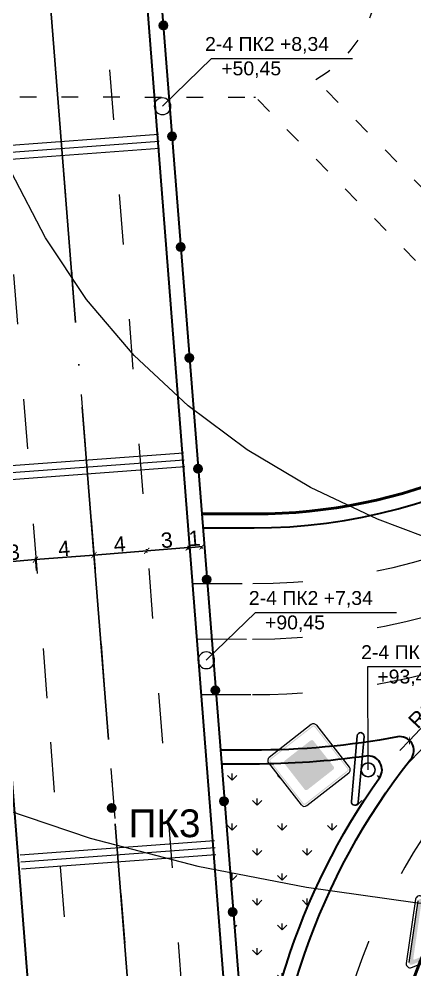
# Model space of a CAD drawing. Header units: millimetres. Extents: x -2123 to 5424, y -1286 to 835.
# Drawn here: x 1769.9 to 1798.4, y -42.4 to 26.1 of the extents above; entities that cross this region are included whole.
import ezdxf

# ---------------------------------------------------------------- set-up
doc = ezdxf.new("R2010")
doc.units = ezdxf.units.MM
doc.linetypes.add('ACAD_ISO03W100', pattern=[30, 12, -18])
doc.linetypes.add('ACAD_ISO04W100', pattern=[30, 24, -3, 0, -3])
doc.layers.get('0').update_dxf_attribs({"lineweight": 15})
for name, color, linetype, lineweight in [('1 Відмітки', 7, 'Continuous', 25), ('вертикалка', 6, 'Continuous', 15), ('Горизонталі', 7, 'Continuous', 18), ('Дор. Розм.', 7, 'Continuous', 50), ('дорога', 126, 'Continuous', 25), ('поздовжній профіль', 250, 'Continuous', 15), ('Позначки Наталії Симочко_Ном._пера__7', 7, 'Continuous', 18), ('Інж. мережі', 205, 'Continuous', 18)]:
    doc.layers.add(name, color=color, linetype=linetype, lineweight=lineweight)
doc.layers.add('Вісь', color=170, linetype='ACAD_ISO04W100')
doc.layers.add('Осі', color=164, linetype='Continuous')
doc.layers.add('Озелення', color=7, linetype='Continuous', lineweight=15, true_color=0x2bad00)
doc.styles.get("Standard").update_dxf_attribs({"font": 'arial.ttf'})
doc.styles.add('СГЕНЕРИР_СТИЛЬ_1', font='arial.ttf')
doc.dimstyles.new('Переход', dxfattribs={"dimscale": 0.1, "dimtxt": 11, "dimasz": 4, "dimexe": 1.25, "dimexo": 0.625, "dimgap": 0.9, "dimtad": 1, "dimtxsty": 'Standard', "dimblk": 'ARCHTICK', "dimcen": 2.5, "dimadec": 0, "dimazin": 0, "dimtfac": 1, "dimtmove": 0, "dimatfit": 3, "dimldrblk": 'ARCHTICK', "dimfxl": 1, "dimarcsym": 0})

# ---------------------------------------------------------------- blocks, each defined once
blk = doc.blocks.new('6')
at = {"layer": '1 Відмітки', "transparency": 33554559}
h = blk.add_hatch(color=256, dxfattribs=at)
h.dxf.hatch_style = 1
edge = h.paths.add_edge_path()
edge.add_arc((-467.508, 342.132), 0.2, 0, 360)
at = {"layer": '1 Відмітки'}
blk.add_circle((-467.508, 342.132), 0.2, dxfattribs=at)
blk = doc.blocks.new('2-4')
h = blk.add_hatch(color=1)
edge = h.paths.add_edge_path(flags=16)
edge.add_line((-3.24, 6.63), (-0.09, 1.18))
edge.add_arc((0, 1.23), 0.1, 210, 330)
edge.add_line((0.09, 1.18), (3.24, 6.63))
edge.add_arc((3.15, 6.68), 0.1, 330, 450)
edge.add_line((3.15, 6.78), (-3.15, 6.78))
edge.add_arc((-3.15, 6.68), 0.1, 450, 570)
edge = h.paths.add_edge_path()
edge.add_arc((0, 0.64), 0.25, 210, 330)
edge.add_line((0.22, 0.51), (3.88, 6.85))
edge.add_arc((3.66, 6.98), 0.25, 330, 450)
edge.add_line((3.66, 7.23), (-3.66, 7.23))
edge.add_arc((-3.66, 6.98), 0.25, 450, 570)
edge.add_line((-3.88, 6.85), (-0.22, 0.51))
at = {"color": 1}
for p, q in [((-4.21, 6.84), (-0.4, 0.23)), ((-3.88, 6.85), (-0.22, 0.51)), ((3.81, 7.53), (-3.81, 7.53)), ((0.22, 0.51), (3.88, 6.85)), ((0.4, 0.23), (4.21, 6.84)), ((-3.24, 6.63), (-0.09, 1.18))]:
    blk.add_line(p, q, dxfattribs=at)
for centre, start, end in [((-3.81, 7.07), 90, 210), ((3.81, 7.07), 330, 90), ((0, 0.46), 210, 330)]:
    blk.add_arc(centre, 0.461, start, end, dxfattribs=at)
blk = doc.blocks.new('sdfahgas')
h = blk.add_hatch(color=7)
edge = h.paths.add_edge_path(flags=16)
edge.add_line((6.61, 6.61), (0.16, 13.06))
edge.add_arc((0, 12.9), 0.223, 45, 135)
edge.add_line((-0.16, 13.06), (-6.61, 6.61))
edge.add_arc((-6.45, 6.45), 0.223, 135, 225)
edge.add_line((-6.61, 6.29), (-0.16, -0.16))
edge.add_arc((0, 0), 0.223, 225, 315)
edge.add_line((0.16, -0.16), (6.61, 6.29))
edge.add_arc((6.45, 6.45), 0.223, -45, 45)
edge = h.paths.add_edge_path()
edge.add_line((-0.28, 13.18), (-6.73, 6.73))
edge.add_arc((-6.45, 6.45), 0.393, 135, 225)
edge.add_line((-6.73, 6.17), (-0.28, -0.28))
edge.add_arc((0, 0), 0.393, 225, 315)
edge.add_line((0.28, -0.28), (6.73, 6.17))
edge.add_arc((6.45, 6.45), 0.393, -45, 45)
edge.add_line((6.73, 6.73), (0.28, 13.18))
edge.add_arc((0, 12.9), 0.393, 45, 135)
h = blk.add_hatch(color=7)
edge = h.paths.add_edge_path(flags=16)
edge.add_line((-0.15, 10.54), (-4.09, 6.6))
edge.add_arc((-3.94, 6.45), 0.217, 135, 225)
edge.add_line((-4.09, 6.3), (-0.15, 2.36))
edge.add_arc((0, 2.51), 0.217, 225, 315)
edge.add_line((0.15, 2.36), (4.09, 6.3))
edge.add_arc((3.94, 6.45), 0.217, -45, 45)
edge.add_line((4.09, 6.6), (0.15, 10.54))
edge.add_arc((0, 10.39), 0.217, 45, 135)
edge = h.paths.add_edge_path()
edge.add_arc((-3.94, 6.45), 0.375, 135, 225)
edge.add_line((-4.2, 6.19), (-0.27, 2.25))
edge.add_arc((0, 2.51), 0.375, 225, 315)
edge.add_line((0.27, 2.25), (4.2, 6.19))
edge.add_arc((3.94, 6.45), 0.375, -45, 45)
edge.add_line((4.2, 6.72), (0.27, 10.65))
edge.add_arc((0, 10.39), 0.375, 45, 135)
edge.add_line((-0.26, 10.65), (-4.2, 6.72))
blk.add_hatch(color=2).paths.add_polyline_path([(-4.11, 6.68), (-0.19, 10.6), (-0.04, 10.64), (0.11, 10.6), (0.19, 10.52), (4.07, 6.63), (4.14, 6.49), (4.12, 6.35), (4.05, 6.25), (0.13, 2.33), (0.04, 2.27), (-0.09, 2.27), (-0.2, 2.36), (-4.15, 6.31), (-4.19, 6.43), (-4.17, 6.57)])
at = {"color": 7}
for p, q in [((-0.48, 13.38), (-6.93, 6.93)), ((6.93, 6.93), (0.48, 13.38)), ((-6.93, 5.97), (-0.48, -0.48)), ((0.48, -0.48), (6.93, 5.97))]:
    blk.add_line(p, q, dxfattribs=at)
for centre, start, end in [((0, 12.9), 45, 135), ((-6.45, 6.45), 135, 225), ((6.45, 6.45), 315, 45), ((0, 0), 225, 315)]:
    blk.add_arc(centre, 0.675, start, end, dxfattribs=at)
blk = doc.blocks.new('_ArchTick')
at = {"color": 0, "linetype": 'ByBlock', "const_width": 0.15}
blk.add_lwpolyline([(-0.5, -0.5), (0.5, 0.5)], dxfattribs=at)
blk = doc.blocks.new('*D802')
at = {"layer": 'Defpoints', "color": 0, "transparency": 16777216}
for p in [(1786.848, 29.429), (1843.501, 23.145)]:
    blk.add_point(p, dxfattribs=at)
at = {"layer": 'вертикалка', "color": 0, "lineweight": -2, "transparency": 16777216}
blk.add_line((1817.374, 26.043), (1843.501, 23.145), dxfattribs=at)
at = {"layer": 'вертикалка', "color": 0, "lineweight": -2, "transparency": 16777216, "xscale": 0.4, "yscale": 0.4, "zscale": 0.4, "rotation": 353.670347532631}
blk.add_blockref('_ArchTick', (1843.501, 23.145), dxfattribs=at)
at = {"layer": 'вертикалка', "color": 0, "lineweight": 20, "transparency": 16777216, "insert": (1818.841, 26.533), "char_height": 1.1, "attachment_point": 5, "rotation": 353.67035}
blk.add_mtext('R57', dxfattribs=at)
blk = doc.blocks.new('*D830')
at = {"layer": 'Defpoints', "color": 0, "transparency": 16777216}
for p in [(1798.028, -25.872), (1797.34, -26.598)]:
    blk.add_point(p, dxfattribs=at)
at = {"layer": 'вертикалка', "color": 0, "lineweight": -2, "transparency": 16777216}
for p in [(1799.974, -23.821), (1797.34, -26.598)]:
    blk.add_line(p, (1798.028, -25.872), dxfattribs=at)
at = {"layer": 'вертикалка', "color": 0, "lineweight": -2, "transparency": 16777216, "xscale": 0.4, "yscale": 0.4, "zscale": 0.4, "rotation": 226.5097185627325}
blk.add_blockref('_ArchTick', (1798.028, -25.872), dxfattribs=at)
at = {"layer": 'вертикалка', "color": 0, "lineweight": 20, "transparency": 16777216, "insert": (1798.909, -24.011), "char_height": 1.1, "attachment_point": 5, "rotation": 46.50972}
blk.add_mtext('R1', dxfattribs=at)
blk = doc.blocks.new('столб')
at = {"layer": 'поздовжній профіль', "color": 160}
for points in [[(-500, 0, 0, 0, 0), (-1000, 0, 350, 0, 0), (-1700, 0, 0, 0, 0)], [(500, 0, 0, 0, 0), (1000, 0, 350, 0, 0), (1700, 0, 0, 0, 0)]]:
    blk.add_lwpolyline(points, format="xyseb", dxfattribs=at)
blk.add_circle((0, 0), 500, dxfattribs=at)
blk = doc.blocks.new('*U917')
at = {"layer": 'Озелення', "lineweight": 20, "true_color": 0x000000}
h = blk.add_hatch(color=18, dxfattribs=at)
h.dxf.hatch_style = 1
edge = h.paths.add_edge_path()
edge.add_arc((0, 0), 0.301, -94.45749, 265.54251)
at = {"layer": '1 Відмітки', "color": 0, "xscale": 1.5, "yscale": 1.5, "zscale": 1.5, "rotation": 265.5425082136507}
blk.add_blockref('6', (-566.148, -659.256, -205), dxfattribs=at)
blk = doc.blocks.new('*U918')
at = {"layer": 'вертикалка', "color": 0, "linetype": 'ByBlock', "lineweight": -2, "transparency": 16777216, "rotation": 94.45749178634932}
for p in [(4387.093, -976.473, -200), (4387.714, -984.449, -200), (4388.336, -992.425, -200), (4388.958, -1000.401, -200), (4389.58, -1008.377, -200), (4390.201, -1016.352, -200), (4390.823, -1024.328, -200), (4391.445, -1032.304, -200), (4392.067, -1040.28, -200)]:
    blk.add_blockref('*U917', p, dxfattribs=at)
blk = doc.blocks.new('*D958')
at = {"layer": 'Defpoints', "color": 0, "transparency": 16777216}
for p in [(1771.117, -12.86), (1768.178, -13.944), (1771.184, -13.707)]:
    blk.add_point(p, dxfattribs=at)
at = {"layer": 'Інж. мережі', "color": 0, "lineweight": -2, "transparency": 16777216}
for p, q in [((1768.173, -13.882), (1768.101, -12.972)), ((1768.111, -13.097), (1771.117, -12.86)), ((1771.179, -13.645), (1771.107, -12.735))]:
    blk.add_line(p, q, dxfattribs=at)
at = {"layer": 'Інж. мережі', "color": 0, "lineweight": -2, "transparency": 16777216, "xscale": 0.4, "yscale": 0.4, "zscale": 0.4}
for p, rotation in [((1768.111, -13.097), 184.5113972673589), ((1771.117, -12.86), 4.511397267358942)]:
    blk.add_blockref('_ArchTick', p, dxfattribs=dict(at, rotation=rotation))
at = {"layer": 'Інж. мережі', "color": 0, "transparency": 16777216, "insert": (1769.563, -12.328), "char_height": 1.1, "attachment_point": 5, "rotation": 4.5114}
blk.add_mtext('3', dxfattribs=at)
blk = doc.blocks.new('*D959')
at = {"layer": 'Defpoints', "color": 0, "transparency": 16777216}
for p in [(1771.117, -12.86), (1775.327, -12.526), (1775.327, -12.526)]:
    blk.add_point(p, dxfattribs=at)
at = {"layer": 'Інж. мережі', "color": 0, "lineweight": -2, "transparency": 16777216}
for p, q in [((1771.112, -12.797), (1771.107, -12.735)), ((1771.117, -12.86), (1775.327, -12.526)), ((1775.322, -12.464), (1775.317, -12.401))]:
    blk.add_line(p, q, dxfattribs=at)
for p, xscale, yscale, zscale, rotation in [((1775.327, -12.526), 0.4, 0.4, 0.4, 4.532528674403104), ((1771.117, -12.86), 0.4000000000000001, 0.4000000000000001, 0.4000000000000001, 184.532528674403)]:
    blk.add_blockref('_ArchTick', p, dxfattribs=dict(at, xscale=xscale, yscale=yscale, zscale=zscale, rotation=rotation))
at = {"layer": 'Інж. мережі', "color": 0, "transparency": 16777216, "insert": (1773.171, -12.055), "char_height": 1.1, "attachment_point": 5, "rotation": 4.53253}
blk.add_mtext('4', dxfattribs=at)
blk = doc.blocks.new('*D956')
at = {"layer": 'Defpoints', "color": 0, "transparency": 16777216}
for p in [(1779.119, -12.225), (1779.119, -12.225), (1775.327, -12.526)]:
    blk.add_point(p, dxfattribs=at)
at = {"layer": 'Інж. мережі', "color": 0, "lineweight": -2, "transparency": 16777216}
for p, q in [((1775.327, -12.526), (1779.119, -12.225)), ((1779.124, -12.288), (1779.129, -12.35)), ((1775.331, -12.588), (1775.336, -12.651))]:
    blk.add_line(p, q, dxfattribs=at)
at = {"layer": 'Інж. мережі', "color": 0, "lineweight": -2, "transparency": 16777216, "xscale": 0.4, "yscale": 0.4, "zscale": 0.4}
for p, rotation in [((1775.327, -12.526), 184.5325286744024), ((1779.119, -12.225), 4.532528674402379)]:
    blk.add_blockref('_ArchTick', p, dxfattribs=dict(at, rotation=rotation))
at = {"layer": 'Інж. мережі', "color": 0, "transparency": 16777216, "insert": (1777.172, -11.738), "char_height": 1.1, "attachment_point": 5, "rotation": 4.53253}
blk.add_mtext('4', dxfattribs=at)
blk = doc.blocks.new('*D960')
at = {"layer": 'Defpoints', "color": 0, "transparency": 16777216}
for p in [(1779.119, -12.225), (1782.11, -11.991), (1782.11, -11.991)]:
    blk.add_point(p, dxfattribs=at)
at = {"layer": 'Інж. мережі', "color": 0, "lineweight": -2, "transparency": 16777216}
for p, q in [((1779.114, -12.163), (1779.109, -12.101)), ((1779.119, -12.225), (1782.11, -11.991)), ((1782.105, -11.929), (1782.1, -11.866))]:
    blk.add_line(p, q, dxfattribs=at)
at = {"layer": 'Інж. мережі', "color": 0, "lineweight": -2, "transparency": 16777216, "xscale": 0.4000000000000001, "yscale": 0.4000000000000001, "zscale": 0.4000000000000001}
for p, rotation in [((1779.119, -12.225), 184.4794365076259), ((1782.11, -11.991), 4.4794365076259)]:
    blk.add_blockref('_ArchTick', p, dxfattribs=dict(at, rotation=rotation))
at = {"layer": 'Інж. мережі', "color": 0, "transparency": 16777216, "insert": (1780.563, -11.458), "char_height": 1.1, "attachment_point": 5, "rotation": 4.47944}
blk.add_mtext('3', dxfattribs=at)
blk = doc.blocks.new('*D957')
at = {"layer": 'Defpoints', "color": 0, "transparency": 16777216}
for p in [(1782.111, -11.999), (1782.111, -11.999), (1783.1, -11.922)]:
    blk.add_point(p, dxfattribs=at)
at = {"layer": 'Інж. мережі', "color": 0, "lineweight": -2, "transparency": 16777216}
for p, q in [((1783.1, -11.922), (1782.111, -11.999)), ((1782.115, -12.062), (1782.12, -12.124)), ((1783.105, -11.984), (1783.109, -12.047))]:
    blk.add_line(p, q, dxfattribs=at)
at = {"layer": 'Інж. мережі', "color": 0, "lineweight": -2, "transparency": 16777216, "xscale": 0.4, "yscale": 0.4, "zscale": 0.4}
for p, rotation in [((1782.111, -11.999), 184.4574917863491), ((1783.1, -11.922), 4.457491786349186)]:
    blk.add_blockref('_ArchTick', p, dxfattribs=dict(at, rotation=rotation))
at = {"layer": 'Інж. мережі', "color": 0, "transparency": 16777216, "insert": (1782.555, -11.32), "char_height": 1.1, "attachment_point": 5, "rotation": 4.45749}
blk.add_mtext('1', dxfattribs=at)

msp = doc.modelspace()

# ---------------------------------------------------------------- hatches: boundary and pattern name
at = {"layer": 'Озелення', "lineweight": 20}
h = msp.add_hatch(dxfattribs=at)
h.set_pattern_fill('GRASS', color=0, scale=0.1)
h.paths.add_polyline_path([(1769.843, -46.406), (1766.697, -46.053, -0.080399), (1771.011, -61.389)])
h.paths.add_polyline_path([(1791.281, -36.527), (1790.619, -36.434), (1785.142, -35.375), (1786.404, -51.36), (1787.125, -51.647, -0.080519)])
h.paths.add_polyline_path([(1790.247, -30.511), (1787.94, -27.561, -0.005306), (1786.731, -27.571), (1784.526, -27.569), (1785.142, -35.375), (1790.619, -36.434), (1791.281, -36.527, -0.046981), (1795.868, -28.567, 0.658543), (1794.911, -26.998, -0.001226), (1794.635, -27.037), (1794.555, -27.944, -0.957007), (1795.553, -27.988, -1.044925), (1794.555, -27.944), (1794.346, -30.31, -1), (1793.848, -30.266), (1794.127, -27.105, -0.003872), (1793.25, -27.211), (1793.712, -27.802, -0.414214), (1793.664, -28.199), (1790.645, -30.56, -0.414214)])
h.paths.add_polyline_path([(1864.44, 29.081, 0.075644), (1864.72, 29.192), (1864.719, 29.34), (1843.848, 29.364, -0.03963), (1843.124, 20.372, 0.033081), (1843.112, 20.24), (1843.85, 19.787, -0.260648), (1843.612, 20.213, -1), (1844.612, 20.213, -0.586486), (1843.85, 19.787), (1844.588, 19.333, 0.046802), (1844.743, 19.437, -0.11453)], flags=17)
h.paths.add_polyline_path([(1849.674, 39.326), (1845.694, 42.591, -0.561651), (1845.449, 42.241), (1842.344, 42.439, -0.0035), (1842.52, 41.661), (1842.989, 42.046, -0.414214), (1843.388, 42.007), (1845.82, 39.046, -0.414214), (1845.781, 38.647), (1843.385, 36.679, -0.071904), (1843.124, 20.372, 0.689192), (1844.743, 19.437, -0.11453), (1864.44, 29.081, 0.075644), (1864.72, 29.192), (1864.715, 30.058, -1.002823), (1863.715, 30.055, -0.997185), (1864.715, 30.058), (1864.71, 30.924, 0.046057), (1864.542, 31, -0.088527)])
h = msp.add_hatch(dxfattribs=at)
h.set_pattern_fill('GRASS', color=0, scale=0.1)
h.paths.add_polyline_path([(1595.841, 42.076), (1581.276, 42.092), (1581.035, 40.819), (1580.766, 39.29), (1580.515, 37.744), (1580.418, 37.093), (1598.835, 37.072), (1598.837, 39.072, 0.414214)])
h.paths.add_polyline_path([(1581.276, 42.092), (1579.535, 42.094), (1579.529, 37.094), (1580.418, 37.093), (1580.515, 37.744), (1580.766, 39.29), (1581.035, 40.819)])
h.paths.add_polyline_path([(1624.83, 21.03), (1625.028, 22.043), (1579.512, 22.094), (1579.506, 17.094), (1624.745, 17.043)])
h.paths.add_polyline_path([(1649.878, 19.436, -0.414547), (1652.386, 21.94), (1640.351, 21.965), (1639.374, 20.483, -0.252144), (1639.644, 19.982, -1), (1638.444, 19.982, -0.597261), (1639.374, 20.483), (1640.391, 22.025), (1625.028, 22.043), (1624.83, 21.03), (1624.745, 17.043), (1651.751, 17.012, -0.341373)])
h.paths.add_polyline_path([(1660.449, 22.002), (1640.391, 22.025), (1640.351, 21.965), (1652.386, 21.94, 0.414547), (1649.878, 19.436, 0.341373), (1651.751, 17.012), (1660.625, 17.002, -0.29636), (1660.476, 17.23)])
h.paths.add_polyline_path([(1663.815, 19.999), (1663.818, 21.999), (1660.949, 22.002), (1660.962, 19.608, -1.002823), (1661.962, 19.61, -0.997185), (1660.962, 19.608), (1660.976, 17.233, -0.299966), (1660.826, 17.002, 0.412891)])
h.paths.add_polyline_path([(1801.302, -172.339, 0.414214), (1798.076, -169.584), (1800.571, -201.333), (1801.096, -201.421), (1802.042, -201.58), (1802.988, -201.736), (1803.62, -201.84)])
h.paths.add_polyline_path([(1777.389, -171.378), (1777.153, -171.397, 0.414214), (1774.397, -174.623), (1776.131, -196.693), (1776.357, -196.742), (1777.313, -196.944), (1778.269, -197.144), (1779.225, -197.342), (1779.238, -197.344)])
h.paths.add_polyline_path([(1779.238, -197.345), (1778.269, -197.144), (1777.313, -196.944), (1776.357, -196.742), (1776.131, -196.693), (1776.704, -203.98), (1779.694, -203.745)])
h.paths.add_polyline_path([(1994.689, 21.692), (1940.412, 21.754), (1940.41, 19.754, 0.414214), (1943.406, 16.751), (1994.684, 16.692)])
h.paths.add_polyline_path([(1994.712, 41.692), (1907.341, 41.792), (1903.632, 41.004), (1898.312, 40.062), (1892.865, 39.018), (1890.065, 38.369), (1887.198, 37.588), (1884.807, 36.817), (1994.706, 36.692)])

# ---------------------------------------------------------------- linework, layer by layer
at = {"color": 0}
for p, q in [((1765.984, 16.718), (1779.967, 17.76)), ((1766.025, 16.228), (1780.007, 17.253)), ((1766.062, 15.72), (1780.046, 16.754)), ((1767.791, -6.203), (1781.775, -5.162)), ((1767.833, -6.694), (1781.814, -5.669)), ((1767.869, -7.201), (1781.853, -6.167)), ((1770.023, -34.114), (1784.006, -33.073)), ((1770.064, -34.605), (1784.046, -33.58)), ((1770.101, -35.112), (1784.085, -34.078))]:
    msp.add_line(p, q, dxfattribs=at)
at = {"layer": 'Вісь', "color": 18, "true_color": 0x000000}
msp.add_lwpolyline([(1753.074, 268.177), (1790.418, -202.902)], dxfattribs=at)
at = {"layer": 'Горизонталі'}
for points, elevation in [([(1728.444, 31.374), (1727.634, 23.57), (1728.048, 15.741), (1729.733, 7.993), (1732.586, 0.509), (1736.487, -6.523), (1741.316, -12.912), (1746.954, -18.482), (1753.275, -23.196), (1760.151, -27.125), (1767.451, -30.341), (1775.047, -32.917), (1782.809, -34.923), (1790.619, -36.434), (1798.435, -37.53), (1806.255, -38.294), (1814.078, -38.811), (1821.903, -39.163), (1829.728, -39.436), (1837.552, -39.712), (1845.374, -40.07), (1853.194, -40.528), (1861.012, -41.078)], 201), ([(1858.399, -17.315), (1853.116, -17.162), (1847.833, -16.998), (1842.55, -16.821), (1837.267, -16.631), (1831.984, -16.427), (1826.703, -16.181), (1821.431, -15.82), (1816.176, -15.263), (1810.95, -14.44), (1805.779, -13.306), (1800.694, -11.822), (1795.723, -9.951), (1790.917, -7.663), (1786.348, -4.946), (1782.093, -1.787), (1778.226, 1.824), (1774.795, 5.866), (1771.831, 10.292), (1769.362, 15.058), (1767.42, 20.118), (1766.033, 25.426), (1765.27, 30.897)], 200)]:
    msp.add_lwpolyline(points, dxfattribs=dict(at, elevation=elevation))
at = {"layer": 'Горизонталі', "lineweight": 20}
msp.add_spline([(1931.631, -118.868), (1873.457, -122.108), (1832.047, -120.353), (1801.68, -112.829), (1782.356, -107.061), (1750.734, -98.534), (1722.332, -83.814), (1688.835, -41.436), (1674.271, -14.754), (1671.76, 1.247), (1682.144, 47.829), (1687.484, 86.621), (1691.959, 101.325), (1724.477, 131.493), (1762.005, 152.056), (1794.128, 172.872), (1881.485, 208.784)], degree=3, dxfattribs=at)
at = {"layer": 'Дор. Розм.', "color": 18, "true_color": 0x000000}
for points in [[(1783.105, -9.567), (1786.849, -9.571, 1), (1786.848, 68.429), (1776.947, 68.44)], [(1800.631, -202.1), (1798.076, -169.584, -0.08618), (1799.354, -155.956), (1800.73, -150.897, 0.086099), (1802.009, -137.282), (1795.965, -60.045, -0.222061), (1807.845, -28.338), (1847.369, 10.396, -0.196584), (1875.412, 21.828), (1885.412, 21.817)]]:
    msp.add_lwpolyline(points, format="xyb", dxfattribs=at)
at = {"layer": 'дорога'}
for p, q in [((1793.848, -30.266), (1794.265, -25.535)), ((1794.346, -30.31), (1794.763, -25.579))]:
    msp.add_line(p, q, dxfattribs=at)
at = {"layer": 'дорога', "color": 18, "lineweight": 30, "true_color": 0x000000}
for points in [[(1765.919, 195.846), (1765.919, 195.846), (1792.376, -141.87)], [(1778.381, -143.066), (1751.965, 194.664)], [(1786.842, -56.906), (1772.782, 121.21)], [(1783.184, -10.567), (1786.848, -10.571)]]:
    msp.add_lwpolyline(points, dxfattribs=at)
at = {"layer": 'дорога', "color": 18, "lineweight": 20, "true_color": 0x000000}
msp.add_lwpolyline([(1778.38, -143.058), (1752.188, 191.877), (1751.965, 194.664)], dxfattribs=at)
at = {"layer": 'дорога', "color": 18, "lineweight": 30, "true_color": 0x000000}
for points in [[(1786.757, -10.571, 1.001139), (1786.848, 69.429), (1776.868, 69.44)], [(1794.371, -141.723), (1787.842, -56.868, -0.168079), (1798.126, -27.216, 0.692536), (1797.156, -25.615, -0.046838), (1786.733, -26.571), (1784.447, -26.569)], [(1776.386, -143.208), (1770.048, -62.768, 0.20246), (1752.868, -29.613), (1751.009, -28.069, -0.736713), (1751.739, -26.304, 0.022812), (1756.841, -26.537), (1768.241, -26.55)], [(1793.374, -141.799), (1786.842, -56.906, -0.155412), (1795.868, -28.567, 0.658543), (1794.911, -26.998, -0.03602), (1786.731, -27.571), (1784.526, -27.569)], [(1771.011, -61.389, 0.188817), (1753.997, -29.256, -0.711393), (1754.683, -27.496, 0.009463), (1756.841, -27.537), (1768.373, -27.55)]]:
    msp.add_lwpolyline(points, format="xyb", dxfattribs=at)
at = {"layer": 'дорога'}
msp.add_circle((1795.053, -27.988), 0.5, dxfattribs=at)
for centre, start, end in [((1794.514, -25.557), 354.96591, 174.96591), ((1794.097, -30.288), 174.96591, 354.96591)]:
    msp.add_arc(centre, 0.25, start, end, dxfattribs=at)
at = {"layer": 'Осі', "color": 18, "linetype": 'ACAD_ISO03W100', "lineweight": 20, "ltscale": 0.3, "true_color": 0x000000}
for points in [[(1749.087, 267.863), (1772.19, -25.998)], [(1771.493, 85.19), (1794.15, -202.609)], [(1772.19, -25.998), (1786.174, -203.236)]]:
    msp.add_lwpolyline(points, dxfattribs=at)
at = {"layer": 'Осі', "color": 18, "linetype": 'ACAD_ISO03W100', "lineweight": 20, "ltscale": 0.3, "true_color": 0x000000, "elevation": 205}
msp.add_lwpolyline([(1753.074, 268.177), (1790.418, -202.902)], dxfattribs=at)
at = {"layer": 'Осі', "color": 18, "linetype": 'ACAD_ISO03W100', "lineweight": 20, "ltscale": 0.3, "true_color": 0x000000}
for points in [[(1782.695, -18.567), (1786.744, -18.571, 1.001039), (1786.853, 77.429), (1775.161, 77.442)], [(1782.381, -14.566), (1786.751, -14.571, 1.001086), (1786.851, 73.429), (1775.475, 73.442)], [(1798.204, -139.454), (1791.978, -60.359, -0.222061), (1805.045, -25.481), (1815.569, -15.168)], [(1783.009, -22.567), (1786.737, -22.571, 0.095376), (1806.05, -18.896)], [(1797.708, -27.755, -0.177026), (1797.708, -27.755), (1806.05, -18.896)]]:
    msp.add_lwpolyline(points, format="xyb", dxfattribs=at)
at = {"layer": 'Осі', "color": 0, "linetype": 'ACAD_ISO03W100', "lineweight": 20, "ltscale": 0.1, "elevation": -205}
for points in [[(1791.287, 21.707, 0.45996), (1793.937, 34.944)], [(1752.376, 21.64, 0.130334), (1756.837, 20.463), (1766.98, 20.451), (1786.837, 20.429, 0.00283), (1786.939, 20.429, 0.00283)]]:
    msp.add_lwpolyline(points, format="xyb", dxfattribs=at)
for points in [[(1824.405, -12.086), (1791.287, 21.707)], [(1821.548, -14.886), (1786.939, 20.429)]]:
    msp.add_lwpolyline(points, dxfattribs=at)
at = {"layer": 'Позначки Наталії Симочко_Ном._пера__7', "color": 7, "linetype": 'Continuous', "lineweight": 18}
for points in [[(1780.259, 19.77), (1783.789, 23.216), (1793.94, 23.217)], [(1783.41, -20.105), (1786.94, -16.659), (1797.091, -16.659)], [(1795.053, -27.988), (1795.021, -20.557), (1805.172, -20.556)]]:
    msp.add_lwpolyline(points, dxfattribs=at)

# ---------------------------------------------------------------- block references
at = {"color": 0}
for name, p, xscale, yscale, zscale, rotation in [('столб', (1780.259, 19.77), -0.001200000000244472, 0.001200000000244471, 0.001200000000244471, 93.62359411230719), ('столб', (1783.41, -20.105), -0.001200000000244472, 0.001200000000244471, 0.001200000000244471, 93.62359411230719), ('sdfahgas', (1790.471, -30.337), 0.4199999999999999, 0.4199999999999999, 0.4199999999999999, 353.025697663965)]:
    msp.add_blockref(name, p, dxfattribs=dict(at, xscale=xscale, yscale=yscale, zscale=zscale, rotation=rotation))
at = {"color": 0, "linetype": 'Continuous', "xscale": 0.6112259999991887, "yscale": 0.6112259999991887, "zscale": 0.6112259999991887, "rotation": 201.7368702395722}
msp.add_blockref('2-4', (1798.641, -37.079), dxfattribs=at)
at = {"layer": '1 Відмітки', "color": 0, "xscale": 1.5, "yscale": 1.5, "zscale": 1.5}
msp.add_blockref('6', (2477.869, -543.931, 201.827), dxfattribs=at)
msp.add_blockref('6', (2477.869, -543.931, 201.827), dxfattribs=at)
at = {"layer": 'вертикалка', "color": 0, "lineweight": 20}
msp.add_blockref('*U918', (-2606.768, 1002.06, 610), dxfattribs=at)

# ---------------------------------------------------------------- texts
at = {"layer": '1 Відмітки', "color": 0, "insert": (1777.806, -30.835, 201.827), "char_height": 2, "attachment_point": 1}
msp.add_mtext_dynamic_manual_height_columns('ПК3', width=7.02543, gutter_width=12.5, heights=[0], dxfattribs=at)
at = {"layer": 'Позначки Наталії Симочко_Ном._пера__7', "color": 7, "linetype": 'Continuous', "lineweight": 18, "char_height": 1, "attachment_point": 1, "line_spacing_factor": 1.053334, "style": 'СГЕНЕРИР_СТИЛЬ_1'}
for s, insert in [('\\A1;{\\pql;\\fArial|b0|i0|c204|p38;2-4 ПК2 \\fArial|b0|i0|c204|p38;+\\fArial|b0|i0|c204|p38;8,\\fArial|b0|i0|c204|p38;34\\P\\pql;\\fArial|b0|i0|c204|p38;   +50,45}', (1783.318, 24.755)), ('\\A1;{\\pql;\\fArial|b0|i0|c204|p38;2-4 ПК2 +\\fArial|b0|i0|c204|p38;7\\fArial|b0|i0|c204|p38;,\\fArial|b0|i0|c204|p38;34\\P\\pql;\\fArial|b0|i0|c204|p38;   +\\fArial|b0|i0|c204|p38;9\\fArial|b0|i0|c204|p38;0,45}', (1786.47, -15.121)), ('\\A1;{\\pql;\\fArial|b0|i0|c204|p38;2-4 ПК2 +\\fArial|b0|i0|c204|p38;22\\fArial|b0|i0|c204|p38;,\\fArial|b0|i0|c204|p38;34\\P\\pql;\\fArial|b0|i0|c204|p38;   +9\\fArial|b0|i0|c204|p38;3\\fArial|b0|i0|c204|p38;,45}', (1794.551, -19.018))]:
    msp.add_mtext(s, dxfattribs=dict(at, insert=insert))

# ---------------------------------------------------------------- dimensions: what is measured, and where the dimension line sits
at = {"layer": 'вертикалка', "color": 5, "lineweight": 20}
for center, mpoint, picture, middle in [((1786.848, 29.429), (1843.501, 23.145), '*D802', (1818.77, 25.888)), ((1797.34, -26.598), (1798.028, -25.872), '*D830', (1799.375, -24.453))]:
    dim = msp.add_radius_dim(center=center, mpoint=mpoint, dimstyle='Переход', dxfattribs=at)
    dim.commit()
    dim.dimension.update_dxf_attribs({"geometry": picture, "text_midpoint": middle, "dimtype": 164})
at = {"layer": 'Інж. мережі'}
dim = msp.add_aligned_dim(p1=(1779.119, -12.225, 205), p2=(1782.11, -11.991, 205), distance=0, dimstyle='Переход', dxfattribs=at)
dim.commit()
dim.dimension.update_dxf_attribs({"geometry": '*D960', "text_midpoint": (1780.563, -11.458, 205)})
for p1, p2, distance, text, picture, middle in [((1783.1, -11.922, 205), (1782.111, -11.999, 205), 0, '1', '*D957', (1782.555, -11.32, 205)), ((1768.178, -13.944, 205), (1771.184, -13.707, 205), 0.85, '3', '*D958', (1769.563, -12.328, 205)), ((1771.117, -12.86, 205), (1775.327, -12.526, 205), 0, '4', '*D959', (1773.171, -12.055, 205)), ((1775.327, -12.526, 205), (1779.119, -12.225, 205), 0, '4', '*D956', (1777.172, -11.738, 205))]:
    dim = msp.add_aligned_dim(p1=p1, p2=p2, distance=distance, text=text, dimstyle='Переход', dxfattribs=at)
    dim.commit()
    dim.dimension.update_dxf_attribs({"geometry": picture, "text_midpoint": middle})

doc.saveas('drawing.dxf')
